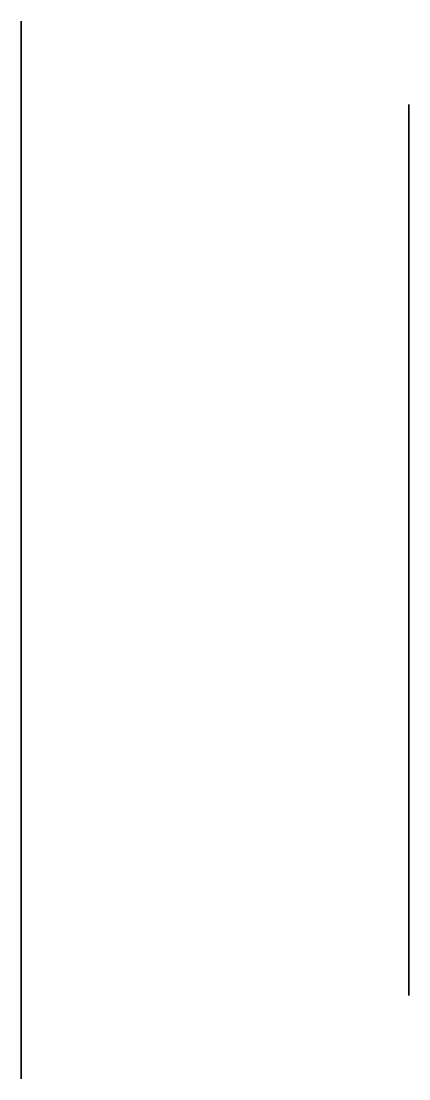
# Model space of a CAD drawing. Extents: x 0 to 100, y -6 to 6.
# Drawn here: x 92 to 94, y -2.73 to 2.73 of the extents above; entities that cross this region are included whole.
import ezdxf

# ---------------------------------------------------------------- set-up
doc = ezdxf.new("R2010")
doc.units = 0
for name, color, linetype in [('Compartiment', 3, 'CONTINUOUS'), ('Lijnenmodel-van-de-romp', 2, 'CONTINUOUS'), ('Vlakkenmodel-van-de-romp', 2, 'CONTINUOUS')]:
    doc.layers.add(name, color=color, linetype=linetype)

msp = doc.modelspace()

# ---------------------------------------------------------------- linework, layer by layer
at = {"layer": 'Compartiment'}
for points in [[(92, 2.63544, 9.15375), (92, 2.62525, 9.12569), (92, 2.61178, 9.08816), (92, 2.13088, 7.72825), (92, 2.09802, 7.68456), (92, 2.08079, 7.66151), (92, 2.061, 7.63483), (92, 2.03969, 7.60578), (92, 2.01789, 7.5756), (92, 1.99641, 7.54527), (92, 1.97527, 7.51472), (92, 1.95426, 7.4836), (92, 1.93317, 7.45158), (92, 1.91181, 7.41832), (92, 1.89011, 7.38376), (92, 1.86861, 7.34897), (92, 1.82891, 7.28412), (92, 1.81208, 7.25677), (92, 1.79762, 7.23355), (92, 1.78355, 7.21048), (92, 1.76734, 7.1825), (92, 1.74646, 7.14458), (92, 1.71838, 7.09165), (92, 1.68148, 7.02034), (92, 1.63768, 6.93389), (92, 1.58981, 6.83723), (92, 1.54071, 6.73528), (92, 1.49318, 6.63294), (92, 1.44946, 6.5341), (92, 1.40932, 6.43853), (92, 1.37193, 6.34496), (92, 1.33646, 6.25213), (92, 1.30209, 6.15876), (92, 1.26814, 6.06387), (92, 1.23462, 5.96758), (92, 1.2017, 5.87029), (92, 1.16952, 5.77239), (92, 1.13827, 5.6743), (92, 1.10806, 5.5763), (92, 1.07881, 5.47835), (92, 1.0504, 5.38027), (92, 1.02272, 5.28191), (92, 0.99564, 5.1831), (92, 0.96906, 5.08378), (92, 0.94302, 4.9842), (92, 0.91756, 4.8847), (92, 0.89273, 4.78564), (92, 0.8686, 4.68734), (92, 0.84515, 4.58992), (92, 0.82221, 4.49248), (92, 0.79951, 4.39386), (92, 0.77684, 4.29294), (92, 0.75394, 4.18857), (92, 0.73074, 4.08048), (92, 0.70787, 3.97195), (92, 0.68612, 3.86712), (92, 0.66629, 3.77014), (92, 0.64918, 3.68516), (92, 0.63532, 3.61509), (92, 0.62428, 3.55792), (92, 0.61536, 3.51039), (92, 0.60785, 3.46926), (92, 0.58796, 3.35654), (92, 0.58165, 3.31992), (92, 0.57562, 3.28427), (92, 0.56995, 3.24996), (92, 0.56469, 3.21715), (92, 0.55973, 3.18525), (92, 0.55494, 3.15346), (92, 0.55016, 3.12101), (92, 0.41541, 2.15897), (92, 0.40592, 2.0936), (92, 0.39697, 2.03325), (92, 0.36104, 1.79667), (92, 0.34342, 1.68356), (92, 0.32302, 1.55723), (92, 0.30009, 1.42176), (92, 0.27486, 1.28119), (92, 0.24778, 1.13983), (92, 0.22017, 1.00297), (92, 0.19353, 0.87614), (92, 0.16941, 0.76486), (92, 0.14932, 0.67468), (92, 0.13428, 0.60904), (92, 0.12331, 0.56312), (92, 0.11491, 0.53), (92, 0.10761, 0.50278), (92, 0.0999, 0.47455), (92, 0.09064, 0.43999), (92, 0.0473, 0.27523), (92, 0.03792, 0.24008), (92, 0.02973, 0.20982), (92, 0.02268, 0.1841), (92, 0.01671, 0.16257), (92, 0.00458, 0.11953), (92, 0.00226, 0.11119), (92, 0.00071, 0.10527), (92, 0, 0.10207), (92, -0.00071, 0.10527), (92, -0.00226, 0.11119), (92, -0.00458, 0.11953), (92, -0.01671, 0.16257), (92, -0.02268, 0.1841), (92, -0.02973, 0.20982), (92, -0.03792, 0.24008), (92, -0.0473, 0.27523), (92, -0.09064, 0.43999), (92, -0.0999, 0.47455), (92, -0.10761, 0.50278), (92, -0.11491, 0.53), (92, -0.12331, 0.56312), (92, -0.13428, 0.60904), (92, -0.14932, 0.67468), (92, -0.16941, 0.76486), (92, -0.19353, 0.87614), (92, -0.22017, 1.00297), (92, -0.24778, 1.13983), (92, -0.27486, 1.28119), (92, -0.30009, 1.42176), (92, -0.32302, 1.55723), (92, -0.34342, 1.68356), (92, -0.36104, 1.79667), (92, -0.39697, 2.03325), (92, -0.40592, 2.0936), (92, -0.41541, 2.15897), (92, -0.55016, 3.12101), (92, -0.55494, 3.15346), (92, -0.55973, 3.18525), (92, -0.56469, 3.21715), (92, -0.56995, 3.24996), (92, -0.57562, 3.28427), (92, -0.58165, 3.31992), (92, -0.58796, 3.35654), (92, -0.60785, 3.46926), (92, -0.61536, 3.51039), (92, -0.62428, 3.55792), (92, -0.63532, 3.61509), (92, -0.64918, 3.68516), (92, -0.66629, 3.77014), (92, -0.68612, 3.86712), (92, -0.70787, 3.97195), (92, -0.73074, 4.08048), (92, -0.75394, 4.18857), (92, -0.77684, 4.29294), (92, -0.79951, 4.39386), (92, -0.82221, 4.49248), (92, -0.84515, 4.58992), (92, -0.8686, 4.68734), (92, -0.89273, 4.78564), (92, -0.91756, 4.8847), (92, -0.94302, 4.9842), (92, -0.96906, 5.08378), (92, -0.99564, 5.1831), (92, -1.02272, 5.28191), (92, -1.0504, 5.38027), (92, -1.07881, 5.47835), (92, -1.10806, 5.5763), (92, -1.13827, 5.6743), (92, -1.16952, 5.77239), (92, -1.2017, 5.87029), (92, -1.23462, 5.96758), (92, -1.26814, 6.06387), (92, -1.30209, 6.15876), (92, -1.33646, 6.25213), (92, -1.37193, 6.34496), (92, -1.40932, 6.43853), (92, -1.44946, 6.5341), (92, -1.49318, 6.63294), (92, -1.54071, 6.73528), (92, -1.58981, 6.83723), (92, -1.63768, 6.93389), (92, -1.68148, 7.02034), (92, -1.71838, 7.09165), (92, -1.74646, 7.14458), (92, -1.76734, 7.1825), (92, -1.78355, 7.21048), (92, -1.79762, 7.23355), (92, -1.81208, 7.25677), (92, -1.82891, 7.28412), (92, -1.86861, 7.34897), (92, -1.89011, 7.38376), (92, -1.91181, 7.41832), (92, -1.93317, 7.45158), (92, -1.95426, 7.4836), (92, -1.97527, 7.51472), (92, -1.99641, 7.54527), (92, -2.01789, 7.5756), (92, -2.03969, 7.60578), (92, -2.061, 7.63483), (92, -2.08079, 7.66151), (92, -2.09802, 7.68456), (92, -2.13088, 7.72825), (92, -2.61178, 9.08816), (92, -2.62525, 9.12569), (92, -2.63544, 9.15375), (92, -2.73106, 9.41642), (92, 2.73106, 9.41642), (92, 2.63544, 9.15375)], [(94, 2.22626, 9.31344), (94, 2.2147, 9.28209), (94, 2.20664, 9.26045), (94, 2.19865, 9.23879), (94, 2.18628, 9.20447), (94, 1.69417, 7.80809), (94, 1.64715, 7.73498), (94, 1.62918, 7.70683), (94, 1.61046, 7.67728), (94, 1.59218, 7.64811), (94, 1.57514, 7.62043), (94, 1.55848, 7.59253), (94, 1.54091, 7.56205), (94, 1.52118, 7.52659), (94, 1.498, 7.48377), (94, 1.47044, 7.43177), (94, 1.43898, 7.37092), (94, 1.40441, 7.30213), (94, 1.36755, 7.22628), (94, 1.32919, 7.14428), (94, 1.29008, 7.057), (94, 1.25066, 6.96529), (94, 1.21128, 6.86998), (94, 1.17232, 6.77188), (94, 1.13414, 6.67183), (94, 1.09711, 6.57079), (94, 1.06158, 6.47028), (94, 1.0279, 6.37194), (94, 0.99645, 6.27743), (94, 0.96757, 6.1884), (94, 0.94147, 6.10598), (94, 0.91776, 6.02926), (94, 0.89589, 5.95681), (94, 0.87533, 5.88719), (94, 0.85551, 5.81899), (94, 0.83594, 5.75075), (94, 0.81621, 5.68096), (94, 0.79594, 5.60809), (94, 0.77477, 5.53062), (94, 0.75232, 5.44702), (94, 0.72836, 5.35625), (94, 0.70316, 5.25925), (94, 0.67716, 5.15745), (94, 0.65076, 5.05228), (94, 0.62438, 4.94516), (94, 0.59843, 4.83761), (94, 0.57329, 4.73147), (94, 0.5493, 4.62868), (94, 0.52683, 4.53117), (94, 0.50624, 4.44087), (94, 0.48771, 4.35886), (94, 0.47074, 4.28276), (94, 0.45466, 4.20935), (94, 0.4388, 4.13541), (94, 0.42248, 4.05772), (94, 0.4053, 3.97444), (94, 0.34477, 3.67329), (94, 0.33625, 3.62979), (94, 0.33051, 3.59992), (94, 0.32659, 3.57886), (94, 0.32353, 3.56175), (94, 0.29726, 3.41404), (94, 0.29355, 3.39251), (94, 0.2905, 3.37442), (94, 0.28795, 3.35889), (94, 0.27929, 3.3052), (94, 0.27687, 3.28961), (94, 0.27416, 3.27148), (94, 0.27107, 3.24997), (94, 0.26757, 3.22463), (94, 0.26379, 3.19655), (94, 0.25994, 3.16721), (94, 0.25619, 3.13809), (94, 0.25275, 3.11068), (94, 0.24971, 3.08581), (94, 0.24686, 3.06177), (94, 0.04463, 1.40294), (94, 0.03369, 1.32298), (94, 0.0226, 1.24316), (94, 0.01136, 1.16357), (94, 0, 1.08459), (94, -0.01136, 1.16357), (94, -0.0226, 1.24316), (94, -0.03369, 1.32298), (94, -0.04463, 1.40294), (94, -0.24686, 3.06177), (94, -0.24971, 3.08581), (94, -0.25275, 3.11068), (94, -0.25619, 3.13809), (94, -0.25994, 3.16721), (94, -0.26379, 3.19655), (94, -0.26757, 3.22463), (94, -0.27107, 3.24997), (94, -0.27416, 3.27148), (94, -0.27687, 3.28961), (94, -0.27929, 3.3052), (94, -0.28795, 3.35889), (94, -0.2905, 3.37442), (94, -0.29355, 3.39251), (94, -0.29726, 3.41404), (94, -0.32353, 3.56175), (94, -0.32659, 3.57886), (94, -0.33051, 3.59992), (94, -0.33625, 3.62979), (94, -0.34477, 3.67329), (94, -0.4053, 3.97444), (94, -0.42248, 4.05772), (94, -0.4388, 4.13541), (94, -0.45466, 4.20935), (94, -0.47074, 4.28276), (94, -0.48771, 4.35886), (94, -0.50624, 4.44087), (94, -0.52683, 4.53117), (94, -0.5493, 4.62868), (94, -0.57329, 4.73147), (94, -0.59843, 4.83761), (94, -0.62438, 4.94516), (94, -0.65076, 5.05228), (94, -0.67716, 5.15745), (94, -0.70316, 5.25925), (94, -0.72836, 5.35625), (94, -0.75232, 5.44702), (94, -0.77477, 5.53062), (94, -0.79594, 5.60809), (94, -0.81621, 5.68096), (94, -0.83594, 5.75075), (94, -0.85551, 5.81899), (94, -0.87533, 5.88719), (94, -0.89589, 5.95681), (94, -0.91776, 6.02926), (94, -0.94147, 6.10598), (94, -0.96757, 6.1884), (94, -0.99645, 6.27743), (94, -1.0279, 6.37194), (94, -1.06158, 6.47028), (94, -1.09711, 6.57079), (94, -1.13414, 6.67183), (94, -1.17232, 6.77188), (94, -1.21128, 6.86998), (94, -1.25066, 6.96529), (94, -1.29008, 7.057), (94, -1.32919, 7.14428), (94, -1.36755, 7.22628), (94, -1.40441, 7.30213), (94, -1.43898, 7.37092), (94, -1.47044, 7.43177), (94, -1.498, 7.48377), (94, -1.52118, 7.52659), (94, -1.54091, 7.56205), (94, -1.55848, 7.59253), (94, -1.57514, 7.62043), (94, -1.59218, 7.64811), (94, -1.61046, 7.67728), (94, -1.62918, 7.70683), (94, -1.64715, 7.73498), (94, -1.69417, 7.80809), (94, -2.18628, 9.20447), (94, -2.19865, 9.23879), (94, -2.20664, 9.26045), (94, -2.2147, 9.28209), (94, -2.22626, 9.31344), (94, -2.30031, 9.51654), (94, 2.30031, 9.51654), (94, 2.22626, 9.31344)]]:
    msp.add_polyline3d(points, dxfattribs=at)
at = {"layer": 'Lijnenmodel-van-de-romp'}
for points in [[(92, 0, 0.10207), (92, 0.00071, 0.10527), (92, 0.00226, 0.11119), (92, 0.00458, 0.11953), (92, 0.01671, 0.16257), (92, 0.02268, 0.1841), (92, 0.02973, 0.20982), (92, 0.03792, 0.24008), (92, 0.0473, 0.27523), (92, 0.09064, 0.43999), (92, 0.0999, 0.47455), (92, 0.10761, 0.50278), (92, 0.11491, 0.53), (92, 0.12331, 0.56312), (92, 0.13428, 0.60904), (92, 0.14932, 0.67468), (92, 0.16941, 0.76486), (92, 0.19353, 0.87614), (92, 0.22017, 1.00297), (92, 0.24778, 1.13983), (92, 0.27486, 1.28119), (92, 0.30009, 1.42176), (92, 0.32302, 1.55723), (92, 0.34342, 1.68356), (92, 0.36104, 1.79667), (92, 0.39697, 2.03325), (92, 0.40592, 2.0936), (92, 0.41541, 2.15897), (92, 0.55016, 3.12101), (92, 0.55494, 3.15346), (92, 0.55973, 3.18525), (92, 0.56469, 3.21715), (92, 0.56995, 3.24996), (92, 0.57562, 3.28427), (92, 0.58165, 3.31992), (92, 0.58796, 3.35654), (92, 0.60785, 3.46926), (92, 0.61536, 3.51039), (92, 0.62428, 3.55792), (92, 0.63532, 3.61509), (92, 0.64918, 3.68516), (92, 0.66629, 3.77014), (92, 0.68612, 3.86712), (92, 0.70787, 3.97195), (92, 0.73074, 4.08048), (92, 0.75394, 4.18857), (92, 0.77684, 4.29294), (92, 0.79951, 4.39386), (92, 0.82221, 4.49248), (92, 0.84515, 4.58992), (92, 0.8686, 4.68734), (92, 0.89273, 4.78564), (92, 0.91756, 4.8847), (92, 0.94302, 4.9842), (92, 0.96906, 5.08378), (92, 0.99564, 5.1831), (92, 1.02272, 5.28191), (92, 1.0504, 5.38027), (92, 1.07881, 5.47835), (92, 1.10806, 5.5763), (92, 1.13827, 5.6743), (92, 1.16952, 5.77239), (92, 1.2017, 5.87029), (92, 1.23462, 5.96758), (92, 1.26814, 6.06387), (92, 1.30209, 6.15876), (92, 1.33646, 6.25213), (92, 1.37193, 6.34496), (92, 1.40932, 6.43853), (92, 1.44946, 6.5341), (92, 1.49318, 6.63294), (92, 1.54071, 6.73528), (92, 1.58981, 6.83723), (92, 1.63768, 6.93389), (92, 1.68148, 7.02034), (92, 1.71838, 7.09165), (92, 1.74646, 7.14458), (92, 1.76734, 7.1825), (92, 1.78355, 7.21048), (92, 1.79762, 7.23355), (92, 1.81208, 7.25677), (92, 1.82891, 7.28412), (92, 1.86861, 7.34897), (92, 1.89011, 7.38376), (92, 1.91181, 7.41832), (92, 1.93317, 7.45158), (92, 1.95426, 7.4836), (92, 1.97527, 7.51472), (92, 1.99641, 7.54527), (92, 2.01789, 7.5756), (92, 2.03969, 7.60578), (92, 2.061, 7.63483), (92, 2.08079, 7.66151), (92, 2.09802, 7.68456), (92, 2.13088, 7.72825), (92, 2.61178, 9.08816), (92, 2.62525, 9.12569), (92, 2.63544, 9.15375), (92, 2.73106, 9.41642), (92, 0, 9.41642)], [(94, 0, 1.08459), (94, 0.01136, 1.16357), (94, 0.0226, 1.24316), (94, 0.03369, 1.32298), (94, 0.04463, 1.40294), (94, 0.24686, 3.06177), (94, 0.24971, 3.08581), (94, 0.25275, 3.11068), (94, 0.25619, 3.13809), (94, 0.25994, 3.16721), (94, 0.26379, 3.19655), (94, 0.26757, 3.22463), (94, 0.27107, 3.24997), (94, 0.27416, 3.27148), (94, 0.27687, 3.28961), (94, 0.27929, 3.3052), (94, 0.28795, 3.35889), (94, 0.2905, 3.37442), (94, 0.29355, 3.39251), (94, 0.29726, 3.41404), (94, 0.32353, 3.56175), (94, 0.32659, 3.57886), (94, 0.33051, 3.59992), (94, 0.33625, 3.62979), (94, 0.34477, 3.67329), (94, 0.4053, 3.97444), (94, 0.42248, 4.05772), (94, 0.4388, 4.13541), (94, 0.45466, 4.20935), (94, 0.47074, 4.28276), (94, 0.48771, 4.35886), (94, 0.50624, 4.44087), (94, 0.52683, 4.53117), (94, 0.5493, 4.62868), (94, 0.57329, 4.73147), (94, 0.59843, 4.83761), (94, 0.62438, 4.94516), (94, 0.65076, 5.05228), (94, 0.67716, 5.15745), (94, 0.70316, 5.25925), (94, 0.72836, 5.35625), (94, 0.75232, 5.44702), (94, 0.77477, 5.53062), (94, 0.79594, 5.60809), (94, 0.81621, 5.68096), (94, 0.83594, 5.75075), (94, 0.85551, 5.81899), (94, 0.87533, 5.88719), (94, 0.89589, 5.95681), (94, 0.91776, 6.02926), (94, 0.94147, 6.10598), (94, 0.96757, 6.1884), (94, 0.99645, 6.27743), (94, 1.0279, 6.37194), (94, 1.06158, 6.47028), (94, 1.09711, 6.57079), (94, 1.13414, 6.67183), (94, 1.17232, 6.77188), (94, 1.21128, 6.86998), (94, 1.25066, 6.96529), (94, 1.29008, 7.057), (94, 1.32919, 7.14428), (94, 1.36755, 7.22628), (94, 1.40441, 7.30213), (94, 1.43898, 7.37092), (94, 1.47044, 7.43177), (94, 1.498, 7.48377), (94, 1.52118, 7.52659), (94, 1.54091, 7.56205), (94, 1.55848, 7.59253), (94, 1.57514, 7.62043), (94, 1.59218, 7.64811), (94, 1.61046, 7.67728), (94, 1.62918, 7.70683), (94, 1.64715, 7.73498), (94, 1.69417, 7.80809), (94, 2.18628, 9.20447), (94, 2.19865, 9.23879), (94, 2.20664, 9.26045), (94, 2.2147, 9.28209), (94, 2.22626, 9.31344), (94, 2.30031, 9.51654), (94, 0, 9.51654)], [(92, 0, 0.10207), (92, -0.00071, 0.10527), (92, -0.00226, 0.11119), (92, -0.00458, 0.11953), (92, -0.01671, 0.16257), (92, -0.02268, 0.1841), (92, -0.02973, 0.20982), (92, -0.03792, 0.24008), (92, -0.0473, 0.27523), (92, -0.09064, 0.43999), (92, -0.0999, 0.47455), (92, -0.10761, 0.50278), (92, -0.11491, 0.53), (92, -0.12331, 0.56312), (92, -0.13428, 0.60904), (92, -0.14932, 0.67468), (92, -0.16941, 0.76486), (92, -0.19353, 0.87614), (92, -0.22017, 1.00297), (92, -0.24778, 1.13983), (92, -0.27486, 1.28119), (92, -0.30009, 1.42176), (92, -0.32302, 1.55723), (92, -0.34342, 1.68356), (92, -0.36104, 1.79667), (92, -0.39697, 2.03325), (92, -0.40592, 2.0936), (92, -0.41541, 2.15897), (92, -0.55016, 3.12101), (92, -0.55494, 3.15346), (92, -0.55973, 3.18525), (92, -0.56469, 3.21715), (92, -0.56995, 3.24996), (92, -0.57562, 3.28427), (92, -0.58165, 3.31992), (92, -0.58796, 3.35654), (92, -0.60785, 3.46926), (92, -0.61536, 3.51039), (92, -0.62428, 3.55792), (92, -0.63532, 3.61509), (92, -0.64918, 3.68516), (92, -0.66629, 3.77014), (92, -0.68612, 3.86712), (92, -0.70787, 3.97195), (92, -0.73074, 4.08048), (92, -0.75394, 4.18857), (92, -0.77684, 4.29294), (92, -0.79951, 4.39386), (92, -0.82221, 4.49248), (92, -0.84515, 4.58992), (92, -0.8686, 4.68734), (92, -0.89273, 4.78564), (92, -0.91756, 4.8847), (92, -0.94302, 4.9842), (92, -0.96906, 5.08378), (92, -0.99564, 5.1831), (92, -1.02272, 5.28191), (92, -1.0504, 5.38027), (92, -1.07881, 5.47835), (92, -1.10806, 5.5763), (92, -1.13827, 5.6743), (92, -1.16952, 5.77239), (92, -1.2017, 5.87029), (92, -1.23462, 5.96758), (92, -1.26814, 6.06387), (92, -1.30209, 6.15876), (92, -1.33646, 6.25213), (92, -1.37193, 6.34496), (92, -1.40932, 6.43853), (92, -1.44946, 6.5341), (92, -1.49318, 6.63294), (92, -1.54071, 6.73528), (92, -1.58981, 6.83723), (92, -1.63768, 6.93389), (92, -1.68148, 7.02034), (92, -1.71838, 7.09165), (92, -1.74646, 7.14458), (92, -1.76734, 7.1825), (92, -1.78355, 7.21048), (92, -1.79762, 7.23355), (92, -1.81208, 7.25677), (92, -1.82891, 7.28412), (92, -1.86861, 7.34897), (92, -1.89011, 7.38376), (92, -1.91181, 7.41832), (92, -1.93317, 7.45158), (92, -1.95426, 7.4836), (92, -1.97527, 7.51472), (92, -1.99641, 7.54527), (92, -2.01789, 7.5756), (92, -2.03969, 7.60578), (92, -2.061, 7.63483), (92, -2.08079, 7.66151), (92, -2.09802, 7.68456), (92, -2.13088, 7.72825), (92, -2.61178, 9.08816), (92, -2.62525, 9.12569), (92, -2.63544, 9.15375), (92, -2.73106, 9.41642), (92, 0, 9.41642)], [(94, 0, 1.08459), (94, -0.01136, 1.16357), (94, -0.0226, 1.24316), (94, -0.03369, 1.32298), (94, -0.04463, 1.40294), (94, -0.24686, 3.06177), (94, -0.24971, 3.08581), (94, -0.25275, 3.11068), (94, -0.25619, 3.13809), (94, -0.25994, 3.16721), (94, -0.26379, 3.19655), (94, -0.26757, 3.22463), (94, -0.27107, 3.24997), (94, -0.27416, 3.27148), (94, -0.27687, 3.28961), (94, -0.27929, 3.3052), (94, -0.28795, 3.35889), (94, -0.2905, 3.37442), (94, -0.29355, 3.39251), (94, -0.29726, 3.41404), (94, -0.32353, 3.56175), (94, -0.32659, 3.57886), (94, -0.33051, 3.59992), (94, -0.33625, 3.62979), (94, -0.34477, 3.67329), (94, -0.4053, 3.97444), (94, -0.42248, 4.05772), (94, -0.4388, 4.13541), (94, -0.45466, 4.20935), (94, -0.47074, 4.28276), (94, -0.48771, 4.35886), (94, -0.50624, 4.44087), (94, -0.52683, 4.53117), (94, -0.5493, 4.62868), (94, -0.57329, 4.73147), (94, -0.59843, 4.83761), (94, -0.62438, 4.94516), (94, -0.65076, 5.05228), (94, -0.67716, 5.15745), (94, -0.70316, 5.25925), (94, -0.72836, 5.35625), (94, -0.75232, 5.44702), (94, -0.77477, 5.53062), (94, -0.79594, 5.60809), (94, -0.81621, 5.68096), (94, -0.83594, 5.75075), (94, -0.85551, 5.81899), (94, -0.87533, 5.88719), (94, -0.89589, 5.95681), (94, -0.91776, 6.02926), (94, -0.94147, 6.10598), (94, -0.96757, 6.1884), (94, -0.99645, 6.27743), (94, -1.0279, 6.37194), (94, -1.06158, 6.47028), (94, -1.09711, 6.57079), (94, -1.13414, 6.67183), (94, -1.17232, 6.77188), (94, -1.21128, 6.86998), (94, -1.25066, 6.96529), (94, -1.29008, 7.057), (94, -1.32919, 7.14428), (94, -1.36755, 7.22628), (94, -1.40441, 7.30213), (94, -1.43898, 7.37092), (94, -1.47044, 7.43177), (94, -1.498, 7.48377), (94, -1.52118, 7.52659), (94, -1.54091, 7.56205), (94, -1.55848, 7.59253), (94, -1.57514, 7.62043), (94, -1.59218, 7.64811), (94, -1.61046, 7.67728), (94, -1.62918, 7.70683), (94, -1.64715, 7.73498), (94, -1.69417, 7.80809), (94, -2.18628, 9.20447), (94, -2.19865, 9.23879), (94, -2.20664, 9.26045), (94, -2.2147, 9.28209), (94, -2.22626, 9.31344), (94, -2.30031, 9.51654), (94, 0, 9.51654)]]:
    msp.add_polyline3d(points, dxfattribs=at)
at = {"layer": 'Vlakkenmodel-van-de-romp'}
for points in [[(92, 0, 0.10207), (92, 0.00071, 0.10527), (92, 0.00226, 0.11119), (92, 0.00458, 0.11953), (92, 0.01671, 0.16257), (92, 0.02268, 0.1841), (92, 0.02973, 0.20982), (92, 0.03792, 0.24008), (92, 0.0473, 0.27523), (92, 0.09064, 0.43999), (92, 0.0999, 0.47455), (92, 0.10761, 0.50278), (92, 0.11491, 0.53), (92, 0.12331, 0.56312), (92, 0.13428, 0.60904), (92, 0.14932, 0.67468), (92, 0.16941, 0.76486), (92, 0.19353, 0.87614), (92, 0.22017, 1.00297), (92, 0.24778, 1.13983), (92, 0.27486, 1.28119), (92, 0.30009, 1.42176), (92, 0.32302, 1.55723), (92, 0.34342, 1.68356), (92, 0.36104, 1.79667), (92, 0.39697, 2.03325), (92, 0.40592, 2.0936), (92, 0.41541, 2.15897), (92, 0.55016, 3.12101), (92, 0.55494, 3.15346), (92, 0.55973, 3.18525), (92, 0.56469, 3.21715), (92, 0.56995, 3.24996), (92, 0.57562, 3.28427), (92, 0.58165, 3.31992), (92, 0.58796, 3.35654), (92, 0.60785, 3.46926), (92, 0.61536, 3.51039), (92, 0.62428, 3.55792), (92, 0.63532, 3.61509), (92, 0.64918, 3.68516), (92, 0.66629, 3.77014), (92, 0.68612, 3.86712), (92, 0.70787, 3.97195), (92, 0.73074, 4.08048), (92, 0.75394, 4.18857), (92, 0.77684, 4.29294), (92, 0.79951, 4.39386), (92, 0.82221, 4.49248), (92, 0.84515, 4.58992), (92, 0.8686, 4.68734), (92, 0.89273, 4.78564), (92, 0.91756, 4.8847), (92, 0.94302, 4.9842), (92, 0.96906, 5.08378), (92, 0.99564, 5.1831), (92, 1.02272, 5.28191), (92, 1.0504, 5.38027), (92, 1.07881, 5.47835), (92, 1.10806, 5.5763), (92, 1.13827, 5.6743), (92, 1.16952, 5.77239), (92, 1.2017, 5.87029), (92, 1.23462, 5.96758), (92, 1.26814, 6.06387), (92, 1.30209, 6.15876), (92, 1.33646, 6.25213), (92, 1.37193, 6.34496), (92, 1.40932, 6.43853), (92, 1.44946, 6.5341), (92, 1.49318, 6.63294), (92, 1.54071, 6.73528), (92, 1.58981, 6.83723), (92, 1.63768, 6.93389), (92, 1.68148, 7.02034), (92, 1.71838, 7.09165), (92, 1.74646, 7.14458), (92, 1.76734, 7.1825), (92, 1.78355, 7.21048), (92, 1.79762, 7.23355), (92, 1.81208, 7.25677), (92, 1.82891, 7.28412), (92, 1.86861, 7.34897), (92, 1.89011, 7.38376), (92, 1.91181, 7.41832), (92, 1.93317, 7.45158), (92, 1.95426, 7.4836), (92, 1.97527, 7.51472), (92, 1.99641, 7.54527), (92, 2.01789, 7.5756), (92, 2.03969, 7.60578), (92, 2.061, 7.63483), (92, 2.08079, 7.66151), (92, 2.09802, 7.68456), (92, 2.13088, 7.72825), (92, 2.61178, 9.08816), (92, 2.62525, 9.12569), (92, 2.63544, 9.15375), (92, 2.73106, 9.41642), (92, 0, 9.41642)], [(94, 0, 1.08459), (94, 0.01136, 1.16357), (94, 0.0226, 1.24316), (94, 0.03369, 1.32298), (94, 0.04463, 1.40294), (94, 0.24686, 3.06177), (94, 0.24971, 3.08581), (94, 0.25275, 3.11068), (94, 0.25619, 3.13809), (94, 0.25994, 3.16721), (94, 0.26379, 3.19655), (94, 0.26757, 3.22463), (94, 0.27107, 3.24997), (94, 0.27416, 3.27148), (94, 0.27687, 3.28961), (94, 0.27929, 3.3052), (94, 0.28795, 3.35889), (94, 0.2905, 3.37442), (94, 0.29355, 3.39251), (94, 0.29726, 3.41404), (94, 0.32353, 3.56175), (94, 0.32659, 3.57886), (94, 0.33051, 3.59992), (94, 0.33625, 3.62979), (94, 0.34477, 3.67329), (94, 0.4053, 3.97444), (94, 0.42248, 4.05772), (94, 0.4388, 4.13541), (94, 0.45466, 4.20935), (94, 0.47074, 4.28276), (94, 0.48771, 4.35886), (94, 0.50624, 4.44087), (94, 0.52683, 4.53117), (94, 0.5493, 4.62868), (94, 0.57329, 4.73147), (94, 0.59843, 4.83761), (94, 0.62438, 4.94516), (94, 0.65076, 5.05228), (94, 0.67716, 5.15745), (94, 0.70316, 5.25925), (94, 0.72836, 5.35625), (94, 0.75232, 5.44702), (94, 0.77477, 5.53062), (94, 0.79594, 5.60809), (94, 0.81621, 5.68096), (94, 0.83594, 5.75075), (94, 0.85551, 5.81899), (94, 0.87533, 5.88719), (94, 0.89589, 5.95681), (94, 0.91776, 6.02926), (94, 0.94147, 6.10598), (94, 0.96757, 6.1884), (94, 0.99645, 6.27743), (94, 1.0279, 6.37194), (94, 1.06158, 6.47028), (94, 1.09711, 6.57079), (94, 1.13414, 6.67183), (94, 1.17232, 6.77188), (94, 1.21128, 6.86998), (94, 1.25066, 6.96529), (94, 1.29008, 7.057), (94, 1.32919, 7.14428), (94, 1.36755, 7.22628), (94, 1.40441, 7.30213), (94, 1.43898, 7.37092), (94, 1.47044, 7.43177), (94, 1.498, 7.48377), (94, 1.52118, 7.52659), (94, 1.54091, 7.56205), (94, 1.55848, 7.59253), (94, 1.57514, 7.62043), (94, 1.59218, 7.64811), (94, 1.61046, 7.67728), (94, 1.62918, 7.70683), (94, 1.64715, 7.73498), (94, 1.69417, 7.80809), (94, 2.18628, 9.20447), (94, 2.19865, 9.23879), (94, 2.20664, 9.26045), (94, 2.2147, 9.28209), (94, 2.22626, 9.31344), (94, 2.30031, 9.51654), (94, 0, 9.51654)], [(92, 0, 0.10207), (92, -0.00071, 0.10527), (92, -0.00226, 0.11119), (92, -0.00458, 0.11953), (92, -0.01671, 0.16257), (92, -0.02268, 0.1841), (92, -0.02973, 0.20982), (92, -0.03792, 0.24008), (92, -0.0473, 0.27523), (92, -0.09064, 0.43999), (92, -0.0999, 0.47455), (92, -0.10761, 0.50278), (92, -0.11491, 0.53), (92, -0.12331, 0.56312), (92, -0.13428, 0.60904), (92, -0.14932, 0.67468), (92, -0.16941, 0.76486), (92, -0.19353, 0.87614), (92, -0.22017, 1.00297), (92, -0.24778, 1.13983), (92, -0.27486, 1.28119), (92, -0.30009, 1.42176), (92, -0.32302, 1.55723), (92, -0.34342, 1.68356), (92, -0.36104, 1.79667), (92, -0.39697, 2.03325), (92, -0.40592, 2.0936), (92, -0.41541, 2.15897), (92, -0.55016, 3.12101), (92, -0.55494, 3.15346), (92, -0.55973, 3.18525), (92, -0.56469, 3.21715), (92, -0.56995, 3.24996), (92, -0.57562, 3.28427), (92, -0.58165, 3.31992), (92, -0.58796, 3.35654), (92, -0.60785, 3.46926), (92, -0.61536, 3.51039), (92, -0.62428, 3.55792), (92, -0.63532, 3.61509), (92, -0.64918, 3.68516), (92, -0.66629, 3.77014), (92, -0.68612, 3.86712), (92, -0.70787, 3.97195), (92, -0.73074, 4.08048), (92, -0.75394, 4.18857), (92, -0.77684, 4.29294), (92, -0.79951, 4.39386), (92, -0.82221, 4.49248), (92, -0.84515, 4.58992), (92, -0.8686, 4.68734), (92, -0.89273, 4.78564), (92, -0.91756, 4.8847), (92, -0.94302, 4.9842), (92, -0.96906, 5.08378), (92, -0.99564, 5.1831), (92, -1.02272, 5.28191), (92, -1.0504, 5.38027), (92, -1.07881, 5.47835), (92, -1.10806, 5.5763), (92, -1.13827, 5.6743), (92, -1.16952, 5.77239), (92, -1.2017, 5.87029), (92, -1.23462, 5.96758), (92, -1.26814, 6.06387), (92, -1.30209, 6.15876), (92, -1.33646, 6.25213), (92, -1.37193, 6.34496), (92, -1.40932, 6.43853), (92, -1.44946, 6.5341), (92, -1.49318, 6.63294), (92, -1.54071, 6.73528), (92, -1.58981, 6.83723), (92, -1.63768, 6.93389), (92, -1.68148, 7.02034), (92, -1.71838, 7.09165), (92, -1.74646, 7.14458), (92, -1.76734, 7.1825), (92, -1.78355, 7.21048), (92, -1.79762, 7.23355), (92, -1.81208, 7.25677), (92, -1.82891, 7.28412), (92, -1.86861, 7.34897), (92, -1.89011, 7.38376), (92, -1.91181, 7.41832), (92, -1.93317, 7.45158), (92, -1.95426, 7.4836), (92, -1.97527, 7.51472), (92, -1.99641, 7.54527), (92, -2.01789, 7.5756), (92, -2.03969, 7.60578), (92, -2.061, 7.63483), (92, -2.08079, 7.66151), (92, -2.09802, 7.68456), (92, -2.13088, 7.72825), (92, -2.61178, 9.08816), (92, -2.62525, 9.12569), (92, -2.63544, 9.15375), (92, -2.73106, 9.41642), (92, 0, 9.41642)], [(94, 0, 1.08459), (94, -0.01136, 1.16357), (94, -0.0226, 1.24316), (94, -0.03369, 1.32298), (94, -0.04463, 1.40294), (94, -0.24686, 3.06177), (94, -0.24971, 3.08581), (94, -0.25275, 3.11068), (94, -0.25619, 3.13809), (94, -0.25994, 3.16721), (94, -0.26379, 3.19655), (94, -0.26757, 3.22463), (94, -0.27107, 3.24997), (94, -0.27416, 3.27148), (94, -0.27687, 3.28961), (94, -0.27929, 3.3052), (94, -0.28795, 3.35889), (94, -0.2905, 3.37442), (94, -0.29355, 3.39251), (94, -0.29726, 3.41404), (94, -0.32353, 3.56175), (94, -0.32659, 3.57886), (94, -0.33051, 3.59992), (94, -0.33625, 3.62979), (94, -0.34477, 3.67329), (94, -0.4053, 3.97444), (94, -0.42248, 4.05772), (94, -0.4388, 4.13541), (94, -0.45466, 4.20935), (94, -0.47074, 4.28276), (94, -0.48771, 4.35886), (94, -0.50624, 4.44087), (94, -0.52683, 4.53117), (94, -0.5493, 4.62868), (94, -0.57329, 4.73147), (94, -0.59843, 4.83761), (94, -0.62438, 4.94516), (94, -0.65076, 5.05228), (94, -0.67716, 5.15745), (94, -0.70316, 5.25925), (94, -0.72836, 5.35625), (94, -0.75232, 5.44702), (94, -0.77477, 5.53062), (94, -0.79594, 5.60809), (94, -0.81621, 5.68096), (94, -0.83594, 5.75075), (94, -0.85551, 5.81899), (94, -0.87533, 5.88719), (94, -0.89589, 5.95681), (94, -0.91776, 6.02926), (94, -0.94147, 6.10598), (94, -0.96757, 6.1884), (94, -0.99645, 6.27743), (94, -1.0279, 6.37194), (94, -1.06158, 6.47028), (94, -1.09711, 6.57079), (94, -1.13414, 6.67183), (94, -1.17232, 6.77188), (94, -1.21128, 6.86998), (94, -1.25066, 6.96529), (94, -1.29008, 7.057), (94, -1.32919, 7.14428), (94, -1.36755, 7.22628), (94, -1.40441, 7.30213), (94, -1.43898, 7.37092), (94, -1.47044, 7.43177), (94, -1.498, 7.48377), (94, -1.52118, 7.52659), (94, -1.54091, 7.56205), (94, -1.55848, 7.59253), (94, -1.57514, 7.62043), (94, -1.59218, 7.64811), (94, -1.61046, 7.67728), (94, -1.62918, 7.70683), (94, -1.64715, 7.73498), (94, -1.69417, 7.80809), (94, -2.18628, 9.20447), (94, -2.19865, 9.23879), (94, -2.20664, 9.26045), (94, -2.2147, 9.28209), (94, -2.22626, 9.31344), (94, -2.30031, 9.51654), (94, 0, 9.51654)]]:
    msp.add_polyline3d(points, dxfattribs=at)

doc.saveas('drawing.dxf')
